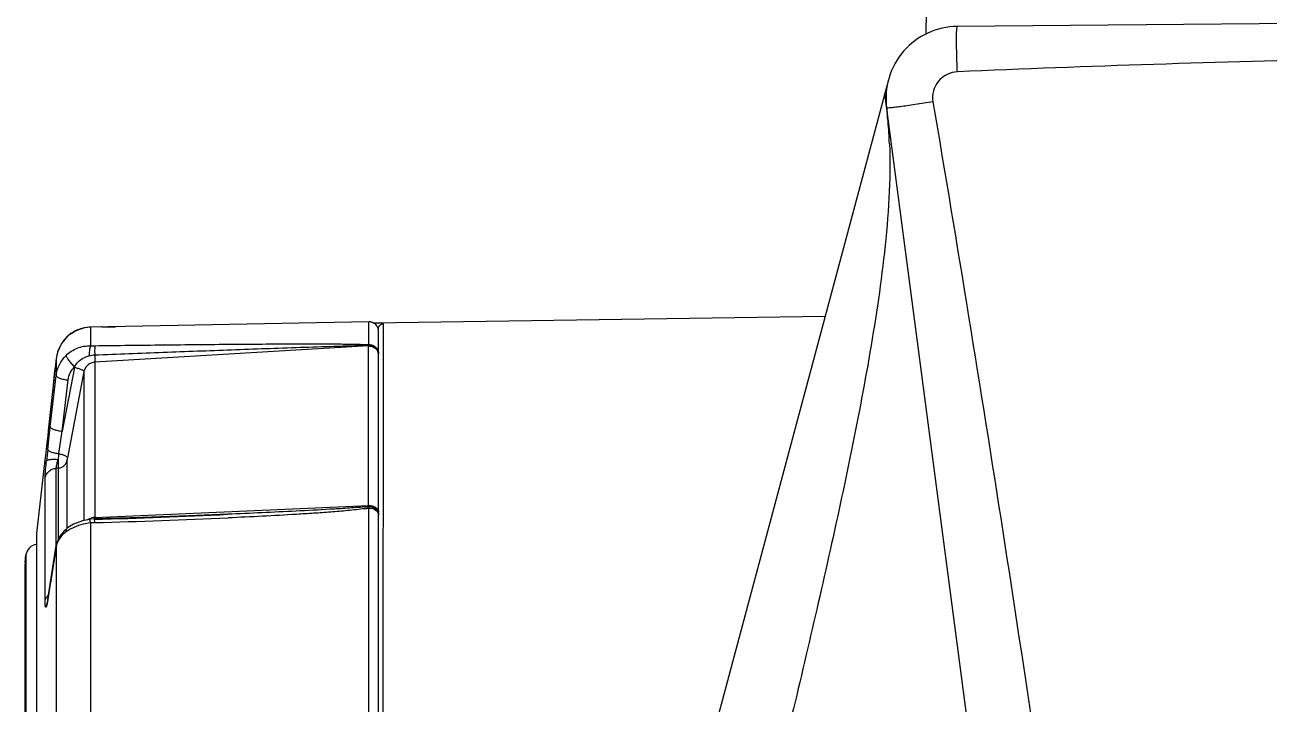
# Model space of a CAD drawing. Header units: millimetres. Extents: x -1538 to 3410, y -1646 to 2016.
# Drawn here: x -1516.5 to -1464.7, y -177.2 to -149 of the extents above; entities that cross this region are included whole.
import ezdxf

# ---------------------------------------------------------------- set-up
doc = ezdxf.new("R2010")
doc.units = ezdxf.units.MM
doc.header["$LTSCALE"] = 23.1
doc.layers.get('0').update_dxf_attribs({"linetype": 'CONTINUOUS'})

msp = doc.modelspace()

# ---------------------------------------------------------------- linework, layer by layer
at = {"linetype": 'Continuous'}
for p, q in [((-1478.955, -149.333), (-1478.939, -148.375)), ((-1412.166, -148.443), (-1477.659, -149.015)), ((-1480.53, -151.238), (-1500.007, -223.926)), ((-1471.118, -224.486), (-1480.685, -151.815)), ((-1501.992, -161.366), (-1483.17, -161.09)), ((-1514.294, -161.667), (-1514.4, -161.705)), ((-1514.016, -161.571), (-1514.39, -161.699)), ((-1513.759, -161.543), (-1514.016, -161.571)), ((-1502.174, -161.321), (-1513.759, -161.544)), ((-1502.174, -161.321), (-1513.759, -161.543)), ((-1513.759, -161.544), (-1513.759, -161.543)), ((-1513.759, -161.544), (-1513.759, -162.314)), ((-1513.294, -161.532), (-1512.719, -161.523)), ((-1513.294, -161.532), (-1513.294, -161.534)), ((-1502.174, -161.321), (-1502.174, -161.321)), ((-1502.174, -162.267), (-1502.174, -161.321)), ((-1501.766, -215.327), (-1501.766, -161.599)), ((-1501.569, -215.527), (-1501.567, -161.399)), ((-1514.717, -161.923), (-1514.972, -162.226)), ((-1514.39, -161.699), (-1514.717, -161.923)), ((-1514.4, -161.705), (-1514.558, -161.815)), ((-1515.137, -162.586), (-1515.172, -162.729)), ((-1514.972, -162.226), (-1515.137, -162.586)), ((-1502.19, -162.327), (-1513.576, -163)), ((-1502.19, -162.327), (-1502.19, -162.301)), ((-1502.19, -168.972), (-1502.19, -162.327)), ((-1515.191, -162.852), (-1515.524, -165.849)), ((-1515.172, -162.729), (-1515.191, -162.852)), ((-1515.191, -162.852), (-1515.191, -163.56)), ((-1514.431, -163.222), (-1514.94, -165.877)), ((-1513.576, -163), (-1513.576, -169.464)), ((-1515.437, -165.694), (-1515.191, -163.56)), ((-1515.256, -163.341), (-1515.349, -164.268)), ((-1515.246, -163.342), (-1515.256, -163.341)), ((-1514.94, -165.877), (-1514.695, -163.743)), ((-1514.037, -163.395), (-1514.725, -166.979)), ((-1514.037, -163.395), (-1514.037, -169.598)), ((-1515.545, -166.636), (-1515.437, -165.694)), ((-1515.569, -166.253), (-1515.596, -166.493)), ((-1515.561, -166.181), (-1515.569, -166.253)), ((-1515.532, -165.922), (-1515.561, -166.181)), ((-1515.524, -165.849), (-1515.532, -165.922)), ((-1515.087, -166.811), (-1514.94, -165.877)), ((-1515.628, -166.766), (-1515.64, -166.876)), ((-1515.611, -166.625), (-1515.628, -166.766)), ((-1515.596, -166.493), (-1515.611, -166.625)), ((-1515.69, -167.299), (-1516.006, -170.143)), ((-1515.685, -167.253), (-1515.69, -167.299)), ((-1515.674, -167.161), (-1515.685, -167.253)), ((-1515.666, -167.096), (-1515.674, -167.161)), ((-1515.654, -166.992), (-1515.666, -167.096)), ((-1515.64, -166.876), (-1515.654, -166.992)), ((-1514.743, -167.102), (-1514.743, -169.928)), ((-1515.655, -172.936), (-1515.655, -167.846)), ((-1515.111, -167.415), (-1515.19, -167.42)), ((-1515.19, -170.645), (-1515.19, -167.42)), ((-1515.111, -167.415), (-1515.111, -170.4)), ((-1513.576, -169.464), (-1502.19, -168.972)), ((-1502.174, -181.634), (-1502.174, -169.076)), ((-1514.717, -169.906), (-1514.859, -170.024)), ((-1514.717, -169.906), (-1514.717, -169.906)), ((-1513.814, -169.551), (-1513.814, -169.551)), ((-1513.759, -169.699), (-1513.759, -181.058)), ((-1511.608, -169.472), (-1513.59, -169.533)), ((-1513.59, -169.533), (-1513.59, -169.533)), ((-1513.585, -169.684), (-1513.59, -169.533)), ((-1516.006, -170.143), (-1516.006, -206.743)), ((-1515.542, -172.886), (-1515.188, -170.637)), ((-1515.191, -170.676), (-1515.431, -172.2)), ((-1515.191, -170.676), (-1515.188, -170.637)), ((-1515.191, -170.676), (-1515.191, -181.327)), ((-1515.157, -170.499), (-1515.188, -170.637)), ((-1516.489, -171.347), (-1516.496, -171.469)), ((-1516.496, -171.469), (-1516.496, -205.418)), ((-1516.489, -171.347), (-1516.45, -171.032)), ((-1516.45, -171.032), (-1516.489, -171.347)), ((-1516.489, -171.347), (-1516.489, -205.54)), ((-1516.45, -171.032), (-1516.45, -205.854)), ((-1515.437, -172.239), (-1515.539, -172.887)), ((-1515.437, -172.239), (-1515.434, -172.2)), ((-1515.431, -172.2), (-1515.437, -172.239)), ((-1515.597, -173.17), (-1515.573, -173.046)), ((-1515.569, -173.032), (-1515.573, -173.046)), ((-1515.565, -173.011), (-1515.569, -173.032)), ((-1515.553, -172.949), (-1515.565, -173.011)), ((-1515.542, -172.886), (-1515.553, -172.949)), ((-1515.545, -172.926), (-1515.542, -172.886)), ((-1515.539, -172.887), (-1515.545, -172.926))]:
    msp.add_line(p, q, dxfattribs=at)
for points in [[(-1513.759, -161.543), (-1514.028, -161.573), (-1514.066, -161.587)], [(-1508.05, -169.338), (-1509.686, -169.404), (-1511.608, -169.472)], [(-1513.814, -169.551), (-1514.09, -169.609), (-1514.468, -169.755), (-1514.717, -169.906)], [(-1513.59, -169.533), (-1513.754, -169.544), (-1513.814, -169.551)], [(-1514.859, -170.024), (-1515.042, -170.249), (-1515.157, -170.499)]]:
    msp.add_lwpolyline(points, dxfattribs=at)
for centre, radius, start, end in [((-1477.633, -152.015), 3, 90.5, 187.5), ((-1498.038, -154.525), 17.559, 5.0506, 6.2109), ((-1499.175, -154.608), 18.699, 2.1506, 4.9974), ((-1513.73, -163.013), 1.47, 112.7149, 117.8988), ((-1513.731, -163.013), 1.469, 103.2504, 112.7127), ((-1513.73, -163.02), 1.476, 91.132, 103.2261), ((-1513.265, -163.532), 2, 90.84, 91.377), ((-1502.166, -161.721), 0.4, 22.3527, 91.093), ((-1502.166, -161.721), 0.4, 17.3517, 91.1236), ((-1502.168, -161.721), 0.402, 0.0658, 17.2582), ((-1513.725, -163.018), 1.476, 134.5373, 147.1175), ((-1513.733, -163.01), 1.466, 132.4453, 134.5222), ((-1513.727, -163.019), 1.476, 117.9304, 132.4149), ((-1513.721, -163.016), 1.479, 162.4171, 168.78), ((-1513.729, -163.015), 1.472, 147.1428, 162.3989), ((-1502.144, -162.713), 0.378, 7.962, 24.104), ((-1502.134, -162.711), 0.368, 0.0292, 7.9539), ((-1513.603, -163.38), 0.842, 167.0098, 169.1429), ((-1513.276, -163.539), 1.99, 172.817, 174.2825), ((-1513.265, -163.532), 2, 172.1225, 174.2894), ((-1513.268, -163.54), 1.998, 171.6745, 172.8173), ((-1479.241, -170.805), 36.543, 173.4493, 174.2047), ((-1498.46, -168.867), 16.753, 172.9533, 173.7813), ((-1544.758, 686.699), 856.824, 272.084691, 272.455361), ((-1503.69, -153.616), 15.474, 274.9326, 275.3673), ((-1503.236, -162.773), 6.393, 278.0283, 279.5694), ((-1503.336, -157.397), 11.677, 275.3764, 275.6332), ((-1502.005, -169.373), 0.241, 26.7961, 30.4609), ((-1513.548, -170.154), 0.69, 94.2779, 103.2342), ((-1513.546, -170.168), 0.705, 92.4422, 94.3272), ((-1524.115, 204.688), 374.521, 271.61117, 272.4613), ((-1515.954, -171.093), 0.5, 96.1335, 173), ((-1514.459, -170.792), 0.742, 168.0876, 170.998), ((-1518.015, -172.563), 2.496, 349.1349, 349.2932)]:
    msp.add_arc(centre, radius, start, end, dxfattribs=at)
for points, knots in [([(-1477.659, -150.908), (-1477.67, -150.667), (-1477.683, -150.316), (-1477.692, -149.871), (-1477.695, -149.586), (-1477.692, -149.358), (-1477.69, -149.173), (-1477.675, -149.088), (-1477.672, -149.015), (-1477.659, -149.015)], [0, 0, 0, 0, 0.38187, 0.55445, 0.705594, 0.829643, 0.922056, 0.979152, 1, 1, 1, 1]), ([(-1412.166, -149.46), (-1417.622, -149.639), (-1428.538, -149.916), (-1444.914, -150.115), (-1461.29, -150.337), (-1472.205, -150.663), (-1477.659, -150.908)], [0, 0, 0, 0, 0.250001, 0.500001, 0.750001, 1, 1, 1, 1]), ([(-1477.659, -150.908), (-1477.953, -150.921), (-1478.558, -151.208), (-1478.729, -151.861), (-1478.679, -152.15)], [0, 0, 0, 0, 0.500452, 1, 1, 1, 1]), ([(-1478.679, -152.15), (-1478.924, -152.192), (-1479.281, -152.251), (-1479.733, -152.318), (-1480.023, -152.36), (-1480.255, -152.387), (-1480.444, -152.413), (-1480.53, -152.407), (-1480.605, -152.419), (-1480.607, -152.406)], [0, 0, 0, 0, 0.38283, 0.555551, 0.706692, 0.830641, 0.922891, 0.97975, 1, 1, 1, 1]), ([(-1478.679, -152.15), (-1476.648, -164.074), (-1472.975, -187.987), (-1469.783, -211.965), (-1468.189, -223.955)], [0, 0, 0, 0, 0.499996, 1, 1, 1, 1]), ([(-1480.488, -153.906), (-1480.431, -155.414), (-1480.635, -158.421), (-1481.548, -164.345), (-1483.116, -171.677), (-1485.194, -180.45), (-1486.64, -186.298), (-1487.37, -189.224)], [0, 0, 0, 0, 0.125539, 0.249689, 0.498784, 0.74904, 1, 1, 1, 1]), ([(-1501.567, -161.399), (-1501.567, -161.398), (-1501.57, -161.396), (-1501.573, -161.392), (-1501.579, -161.39), (-1501.593, -161.386), (-1501.62, -161.383), (-1501.689, -161.378), (-1501.81, -161.375), (-1501.916, -161.375), (-1501.978, -161.375)], [0, 0, 0, 0, 0.0093, 0.018651, 0.03349, 0.05552, 0.125024, 0.231083, 0.551573, 1, 1, 1, 1]), ([(-1501.787, -161.61), (-1501.782, -161.606), (-1501.779, -161.603), (-1501.766, -161.597), (-1501.766, -161.599)], [0, 0, 0, 0, 0.774311, 1, 1, 1, 1]), ([(-1501.766, -161.599), (-1501.766, -161.573), (-1501.756, -161.52), (-1501.711, -161.454), (-1501.644, -161.409), (-1501.592, -161.4), (-1501.566, -161.399)], [0, 0, 0, 0, 0.249805, 0.4997, 0.749761, 1, 1, 1, 1]), ([(-1514.782, -162.722), (-1514.649, -162.591), (-1514.326, -162.379), (-1513.946, -162.313), (-1513.759, -162.314)], [0, 0, 0, 0, 0.498809, 1, 1, 1, 1]), ([(-1513.759, -162.314), (-1513.764, -162.321), (-1513.772, -162.34), (-1513.789, -162.391), (-1513.806, -162.475), (-1513.82, -162.596), (-1513.826, -162.686), (-1513.828, -162.733)], [0, 0, 0, 0, 0.06153, 0.144896, 0.372093, 0.665577, 1, 1, 1, 1]), ([(-1513.585, -162.315), (-1513.587, -162.333), (-1513.588, -162.379), (-1513.591, -162.506), (-1513.59, -162.616), (-1513.589, -162.698)], [0, 0, 0, 0, 0.13744, 0.362365, 1, 1, 1, 1]), ([(-1513.589, -162.698), (-1512.639, -162.661), (-1510.739, -162.588), (-1508.363, -162.5), (-1506.463, -162.431), (-1505.038, -162.382), (-1503.851, -162.344), (-1502.901, -162.316), (-1502.427, -162.305), (-1502.19, -162.301)], [0, 0, 0, 0, 0.25012, 0.500213, 0.625242, 0.75025, 0.875214, 0.937657, 1, 1, 1, 1]), ([(-1513.589, -162.698), (-1513.586, -162.761), (-1513.581, -162.862), (-1513.576, -162.963), (-1513.576, -163)], [0, 0, 0, 0, 0.630036, 1, 1, 1, 1]), ([(-1513.585, -162.315), (-1512.633, -162.303), (-1511.203, -162.285), (-1509.298, -162.265), (-1507.87, -162.253), (-1506.442, -162.243), (-1505.253, -162.239), (-1504.302, -162.239), (-1503.59, -162.241), (-1502.881, -162.248), (-1502.409, -162.257), (-1502.174, -162.267)], [0, 0, 0, 0, 0.250479, 0.375688, 0.500867, 0.625997, 0.751045, 0.813514, 0.875915, 0.938178, 1, 1, 1, 1]), ([(-1502.19, -162.301), (-1502.189, -162.298), (-1502.184, -162.286), (-1502.179, -162.274), (-1502.174, -162.267)], [0, 0, 0, 0, 0.288068, 1, 1, 1, 1]), ([(-1502.19, -162.301), (-1502.136, -162.298), (-1502.028, -162.312), (-1501.887, -162.388), (-1501.79, -162.51), (-1501.766, -162.61), (-1501.766, -162.659)], [0, 0, 0, 0, 0.26235, 0.518065, 0.763084, 1, 1, 1, 1]), ([(-1502.19, -162.327), (-1502.11, -162.322), (-1501.945, -162.36), (-1501.831, -162.487), (-1501.799, -162.559)], [0, 0, 0, 0, 0.50497, 1, 1, 1, 1]), ([(-1502.174, -162.267), (-1502.121, -162.266), (-1502.015, -162.284), (-1501.879, -162.369), (-1501.788, -162.498), (-1501.766, -162.601), (-1501.766, -162.652)], [0, 0, 0, 0, 0.25425, 0.506076, 0.754329, 1, 1, 1, 1]), ([(-1515.191, -163.56), (-1515.174, -163.404), (-1515.083, -163.094), (-1514.894, -162.834), (-1514.782, -162.722)], [0, 0, 0, 0, 0.49789, 1, 1, 1, 1]), ([(-1514.782, -162.722), (-1514.782, -162.733), (-1514.775, -162.759), (-1514.754, -162.802), (-1514.721, -162.854), (-1514.658, -162.941), (-1514.56, -163.056), (-1514.472, -163.146), (-1514.424, -163.191)], [0, 0, 0, 0, 0.053274, 0.133082, 0.238525, 0.366204, 0.669999, 1, 1, 1, 1]), ([(-1514.695, -163.743), (-1514.683, -163.64), (-1514.623, -163.436), (-1514.498, -163.264), (-1514.424, -163.191)], [0, 0, 0, 0, 0.497764, 1, 1, 1, 1]), ([(-1514.431, -163.222), (-1514.38, -163.231), (-1514.286, -163.252), (-1514.177, -163.289), (-1514.107, -163.323), (-1514.07, -163.347), (-1514.046, -163.37), (-1514.037, -163.388), (-1514.037, -163.395)], [0, 0, 0, 0, 0.347914, 0.65299, 0.776233, 0.875144, 0.94842, 1, 1, 1, 1]), ([(-1514.424, -163.191), (-1514.363, -163.08), (-1514.19, -162.88), (-1513.953, -162.765), (-1513.828, -162.733)], [0, 0, 0, 0, 0.49725, 1, 1, 1, 1]), ([(-1513.576, -163), (-1513.631, -163.003), (-1513.74, -163.027), (-1513.882, -163.113), (-1513.988, -163.24), (-1514.027, -163.343), (-1514.037, -163.395)], [0, 0, 0, 0, 0.253184, 0.504533, 0.753346, 1, 1, 1, 1]), ([(-1515.191, -163.56), (-1515.192, -163.581), (-1515.157, -163.614), (-1515.105, -163.643), (-1515.043, -163.669), (-1514.968, -163.693), (-1514.851, -163.721), (-1514.758, -163.736), (-1514.695, -163.743)], [0, 0, 0, 0, 0.119762, 0.217523, 0.340314, 0.485058, 0.6472, 1, 1, 1, 1]), ([(-1515.437, -165.694), (-1515.437, -165.716), (-1515.403, -165.749), (-1515.35, -165.778), (-1515.288, -165.804), (-1515.214, -165.827), (-1515.097, -165.856), (-1515.004, -165.87), (-1514.94, -165.877)], [0, 0, 0, 0, 0.119733, 0.217486, 0.340275, 0.485024, 0.647175, 1, 1, 1, 1]), ([(-1515.545, -166.636), (-1515.545, -166.656), (-1515.514, -166.686), (-1515.467, -166.714), (-1515.41, -166.738), (-1515.342, -166.761), (-1515.233, -166.789), (-1515.147, -166.804), (-1515.087, -166.811)], [0, 0, 0, 0, 0.1192, 0.21571, 0.337086, 0.480732, 0.642646, 1, 1, 1, 1]), ([(-1515.087, -166.811), (-1515.04, -166.821), (-1514.952, -166.843), (-1514.852, -166.878), (-1514.787, -166.911), (-1514.749, -166.937), (-1514.725, -166.962), (-1514.725, -166.979)], [0, 0, 0, 0, 0.352539, 0.656605, 0.778734, 0.876834, 1, 1, 1, 1]), ([(-1515.655, -167.846), (-1515.655, -167.811), (-1515.65, -167.72), (-1515.639, -167.558), (-1515.62, -167.349), (-1515.605, -167.196), (-1515.597, -167.115)], [0, 0, 0, 0, 0.14555, 0.372294, 0.663965, 1, 1, 1, 1]), ([(-1515.597, -167.115), (-1515.595, -167.107), (-1515.582, -167.091), (-1515.55, -167.075), (-1515.504, -167.061), (-1515.418, -167.047), (-1515.286, -167.041), (-1515.175, -167.047), (-1515.115, -167.052)], [0, 0, 0, 0, 0.047677, 0.116877, 0.212482, 0.333674, 0.640208, 1, 1, 1, 1]), ([(-1515.19, -167.42), (-1515.19, -167.402), (-1515.183, -167.355), (-1515.168, -167.273), (-1515.144, -167.169), (-1515.125, -167.092), (-1515.115, -167.052)], [0, 0, 0, 0, 0.14545, 0.373829, 0.666129, 1, 1, 1, 1]), ([(-1515.115, -167.052), (-1515.115, -167.093), (-1515.113, -167.214), (-1515.112, -167.335), (-1515.111, -167.415)], [0, 0, 0, 0, 0.336589, 1, 1, 1, 1]), ([(-1515.111, -167.415), (-1515.068, -167.413), (-1514.981, -167.393), (-1514.867, -167.326), (-1514.782, -167.225), (-1514.751, -167.144), (-1514.743, -167.102)], [0, 0, 0, 0, 0.253908, 0.505887, 0.75456, 1, 1, 1, 1]), ([(-1514.725, -166.979), (-1514.73, -167.004), (-1514.736, -167.039), (-1514.741, -167.08), (-1514.743, -167.096), (-1514.743, -167.102)], [0, 0, 0, 0, 0.611679, 0.853916, 1, 1, 1, 1]), ([(-1515.655, -167.846), (-1515.649, -167.791), (-1515.615, -167.681), (-1515.509, -167.544), (-1515.362, -167.45), (-1515.247, -167.424), (-1515.19, -167.42)], [0, 0, 0, 0, 0.24551, 0.493835, 0.74565, 1, 1, 1, 1]), ([(-1502.359, -169.033), (-1502.596, -169.053), (-1503.069, -169.087), (-1504.018, -169.145), (-1505.203, -169.207), (-1506.627, -169.275), (-1507.576, -169.317), (-1508.05, -169.338)], [0, 0, 0, 0, 0.124992, 0.25, 0.500013, 0.750012, 1, 1, 1, 1]), ([(-1502.344, -169.103), (-1502.578, -169.136), (-1503.05, -169.186), (-1503.759, -169.247), (-1504.47, -169.297), (-1505.419, -169.357), (-1506.607, -169.422), (-1507.557, -169.466), (-1508.032, -169.487)], [0, 0, 0, 0, 0.124632, 0.249545, 0.374551, 0.499604, 0.749778, 1, 1, 1, 1]), ([(-1502.19, -168.972), (-1502.137, -168.969), (-1502.031, -168.98), (-1501.892, -169.038), (-1501.792, -169.134), (-1501.766, -169.218), (-1501.766, -169.258)], [0, 0, 0, 0, 0.286048, 0.553714, 0.789846, 1, 1, 1, 1]), ([(-1502.19, -169.017), (-1502.19, -169.014), (-1502.19, -168.998), (-1502.19, -168.983), (-1502.19, -168.972)], [0, 0, 0, 0, 0.228514, 1, 1, 1, 1]), ([(-1502.19, -169.017), (-1502.102, -169.013), (-1501.966, -169.043), (-1501.834, -169.152), (-1501.792, -169.224), (-1501.78, -169.262)], [0, 0, 0, 0, 0.522066, 0.768103, 1, 1, 1, 1]), ([(-1502.174, -169.076), (-1502.175, -169.071), (-1502.18, -169.051), (-1502.186, -169.031), (-1502.19, -169.017)], [0, 0, 0, 0, 0.271009, 1, 1, 1, 1]), ([(-1502.174, -169.076), (-1502.097, -169.075), (-1501.952, -169.101), (-1501.831, -169.194), (-1501.797, -169.251)], [0, 0, 0, 0, 0.538021, 1, 1, 1, 1]), ([(-1501.79, -169.265), (-1501.786, -169.272), (-1501.773, -169.303), (-1501.766, -169.337), (-1501.766, -169.362)], [0, 0, 0, 0, 0.257346, 1, 1, 1, 1]), ([(-1514.782, -170.068), (-1514.782, -170.036), (-1514.775, -169.974), (-1514.739, -169.922), (-1514.717, -169.906)], [0, 0, 0, 0, 0.548993, 1, 1, 1, 1]), ([(-1514.545, -169.926), (-1514.566, -169.937), (-1514.648, -169.98), (-1514.726, -170.029), (-1514.782, -170.068)], [0, 0, 0, 0, 0.25746, 1, 1, 1, 1]), ([(-1513.759, -169.699), (-1513.897, -169.712), (-1514.168, -169.766), (-1514.425, -169.865), (-1514.545, -169.926)], [0, 0, 0, 0, 0.508243, 1, 1, 1, 1]), ([(-1513.902, -169.568), (-1513.888, -169.558), (-1513.827, -169.52), (-1513.759, -169.494), (-1513.706, -169.482)], [0, 0, 0, 0, 0.23837, 1, 1, 1, 1]), ([(-1513.759, -169.699), (-1513.764, -169.678), (-1513.773, -169.641), (-1513.788, -169.594), (-1513.798, -169.567), (-1513.809, -169.551), (-1513.814, -169.551)], [0, 0, 0, 0, 0.406101, 0.713942, 0.910432, 1, 1, 1, 1]), ([(-1513.577, -169.536), (-1513.577, -169.531), (-1513.576, -169.507), (-1513.576, -169.483), (-1513.576, -169.464)], [0, 0, 0, 0, 0.208785, 1, 1, 1, 1]), ([(-1515.12, -170.454), (-1515.128, -170.469), (-1515.155, -170.529), (-1515.175, -170.592), (-1515.185, -170.639)], [0, 0, 0, 0, 0.254382, 1, 1, 1, 1]), ([(-1514.782, -170.068), (-1514.819, -170.095), (-1514.953, -170.202), (-1515.065, -170.341), (-1515.12, -170.454)], [0, 0, 0, 0, 0.265727, 1, 1, 1, 1]), ([(-1515.655, -172.936), (-1515.654, -172.925), (-1515.644, -172.883), (-1515.625, -172.843), (-1515.606, -172.815)], [0, 0, 0, 0, 0.243246, 1, 1, 1, 1]), ([(-1515.651, -173.091), (-1515.652, -173.08), (-1515.655, -173.028), (-1515.655, -172.976), (-1515.655, -172.936)], [0, 0, 0, 0, 0.215966, 1, 1, 1, 1]), ([(-1515.606, -172.815), (-1515.601, -172.807), (-1515.576, -172.774), (-1515.545, -172.745), (-1515.52, -172.726)], [0, 0, 0, 0, 0.241338, 1, 1, 1, 1]), ([(-1515.564, -173.034), (-1515.565, -173.041), (-1515.57, -173.067), (-1515.576, -173.093), (-1515.58, -173.111)], [0, 0, 0, 0, 0.273426, 1, 1, 1, 1]), ([(-1515.545, -172.926), (-1515.547, -172.935), (-1515.552, -172.969), (-1515.558, -173.003), (-1515.563, -173.027)], [0, 0, 0, 0, 0.266887, 1, 1, 1, 1]), ([(-1515.597, -173.17), (-1515.6, -173.178), (-1515.605, -173.191), (-1515.612, -173.206), (-1515.624, -173.215), (-1515.634, -173.205), (-1515.638, -173.19), (-1515.644, -173.165), (-1515.648, -173.131), (-1515.65, -173.105), (-1515.651, -173.091)], [0, 0, 0, 0, 0.141611, 0.234874, 0.287095, 0.337638, 0.428465, 0.568676, 0.75943, 1, 1, 1, 1]), ([(-1515.58, -173.111), (-1515.582, -173.117), (-1515.587, -173.137), (-1515.592, -173.156), (-1515.597, -173.17)], [0, 0, 0, 0, 0.286791, 1, 1, 1, 1])]:
    msp.add_open_spline(points, degree=3, knots=knots, dxfattribs=at)
for points in [[(-1480.607, -152.407), (-1480.597, -152.48), (-1480.589, -152.552), (-1480.581, -152.625)], [(-1501.766, -161.72), (-1501.766, -161.669), (-1501.776, -161.616), (-1501.796, -161.568)], [(-1513.828, -162.733), (-1513.75, -162.714), (-1513.67, -162.701), (-1513.589, -162.698)], [(-1513.759, -162.314), (-1513.701, -162.315), (-1513.643, -162.316), (-1513.585, -162.315)], [(-1501.78, -169.262), (-1501.771, -169.29), (-1501.766, -169.32), (-1501.766, -169.349)], [(-1513.585, -169.684), (-1513.643, -169.686), (-1513.701, -169.692), (-1513.759, -169.699)]]:
    msp.add_open_spline(points, degree=3, dxfattribs=at)

doc.saveas('drawing.dxf')
